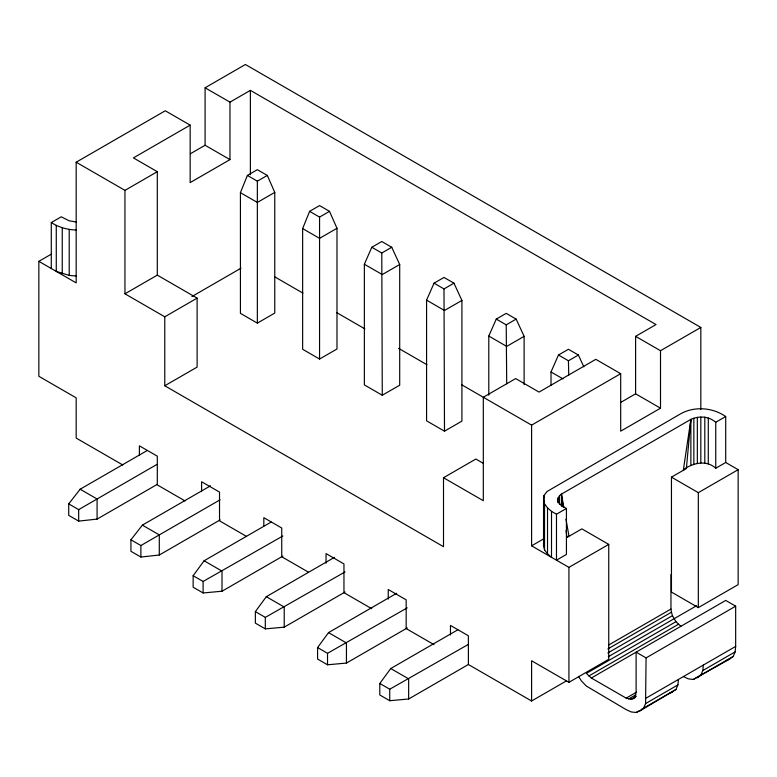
<?xml version="1.0" encoding="UTF-8"?>
<svg xmlns="http://www.w3.org/2000/svg" width="777" height="777" viewBox="0 0 777 777"><rect width="100%" height="100%" fill="white"/><g stroke="black" fill="none" stroke-linecap="round" stroke-linejoin="round"><path stroke-width="1.17" d="M578.525 676.369L581.371 680.885L586.344 686.062L626.165 709.624L631.138 711.926L636.12 712.499L640.102 710.77L643.579 708.187L645.57 703.593L646.076 657.896L735.664 606.177L735.664 646.406L735.168 651.864L733.177 656.458L729.69 659.051L693.356 679.448L688.373 678.875L683.401 676.582M566.433 508.469L556.478 514.219L556.478 560.198L566.433 554.448L566.433 508.469L561.46 505.594L557.973 501.864L557.478 499.854L559.469 495.823L561.46 494.104L690.87 419.386L686.382 468.531L671.454 477.146L671.454 592.093L698.329 607.614L738.15 584.625L738.15 469.677L725.708 462.49L715.753 468.24C706.244 459.489 692.686 463.073 683.401 469.677L690.87 419.386C698.96 415.656 708.847 416.219 715.753 422.261L725.708 416.521L725.708 462.49M640.102 710.77L675.932 689.51L677.923 684.906L678.428 679.448M697.338 677.729L700.825 675.145L702.816 670.541L703.311 665.083M543.541 499.854L544.531 503.875L547.523 507.896L551.505 511.344L551.505 557.323L547.523 553.875L544.531 549.854L543.541 545.833L543.541 499.854L544.036 495.541L547.027 491.52L680.914 413.646C694.764 406.021 712.8 407.575 725.708 416.521M543.541 545.833L544.036 495.541M240.423 192.667L247.397 175.427L257.352 169.677L267.307 175.427L274.767 192.375L274.767 313.073L257.352 323.125L240.423 313.354L240.423 192.667L257.352 202.438L274.767 192.375M302.642 228.584L309.615 211.344L319.561 205.594L329.516 211.344L336.985 228.292L336.985 348.99L319.561 359.042L302.642 349.281L302.642 228.584L319.561 238.354L336.985 228.292M364.364 264.219L371.824 247.261L381.779 241.511L391.734 247.261L399.699 264.501L399.699 385.198L382.274 395.25L364.364 384.906L364.364 264.219L382.274 274.563L399.699 264.501M426.573 300.136L434.042 283.178L443.997 277.438L453.953 283.178L461.917 300.427L461.917 421.115L444.493 431.177L426.573 420.833L426.573 300.136L444.493 310.479L461.917 300.427M488.791 395.192L488.791 336.053L496.26 319.104L506.216 313.354L516.161 319.104L524.125 336.344L524.125 384.625M551.01 385.256L551.01 371.979L558.469 355.021L568.424 349.271L578.379 355.021L583.857 366.87M282.867 556.099L222.008 591.229L203.098 592.958L193.143 587.208L193.143 575.718L204.098 560.771L271.192 522.037M345.085 592.016L284.227 627.156L265.316 628.875L255.361 623.125L255.361 611.635L266.307 596.687L334.45 557.352M407.303 627.933L346.445 663.072L327.525 664.791L317.579 659.051L317.579 647.552L328.525 632.614L396.668 593.269M468.463 664.461L408.653 698.989L389.743 700.718L379.788 694.968L379.788 683.478L390.744 668.531L457.838 629.797M156.896 484.576L97.086 519.104L78.671 521.114L68.716 515.374L68.716 503.875L80.157 489.219L147.261 450.485M220.153 519.891L159.295 555.021L140.88 557.041L130.924 551.291L130.924 539.792L142.376 525.135L210.518 485.8M680.914 626.291L675.932 621.697L586.344 673.416L591.326 678.01L626.165 698.125L631.138 699.281L633.129 698.708L634.624 697.27L636.12 692.385L636.12 652.156L646.076 657.896M566.044 530.458L566.938 537.49L568.929 535.771L565.938 519.104M122.815 464.996L76.175 438.073L76.175 397.843L38.85 376.291L38.85 261.344L76.175 282.896L76.175 162.208L165.268 110.771L190.161 125.136L190.161 182.605L229.973 159.615L229.973 102.146L205.089 87.782L205.089 145.25L229.973 159.615M205.089 87.782L245.406 64.501L700.825 327.438L700.825 409.508M190.161 125.136L133.421 157.896L157.304 171.688L157.304 275.136L197.125 298.125L197.125 367.094L164.773 385.771L164.773 316.802L124.951 293.813L124.951 190.365L76.175 162.208M229.973 102.146L250.379 90.365L656.021 324.563L635.615 336.344L635.615 393.813L660.508 408.187L660.508 350.709L700.825 327.438M51.292 268.531L51.292 222.552L61.247 216.802L69.211 220.823L76.175 221.979M124.951 190.365L157.304 171.688M190.423 153.72L205.089 145.25M38.85 261.344L51.428 254.089M247.397 175.427L257.352 181.167L267.307 175.427M124.951 293.813L157.304 275.136M309.615 211.344L319.561 217.094L329.516 211.344M191.9 296.542L240.987 268.211M164.773 316.802L197.125 298.125M371.824 247.261L381.779 253.011L391.734 247.261M434.042 283.178L443.997 288.927L453.953 283.178M68.716 503.875L78.671 509.625L156.837 464.491M496.26 319.104L506.216 324.844L516.161 319.104M130.924 539.792L140.88 545.541L220.105 499.805M524.125 336.344L506.711 346.396L488.791 336.053M558.469 355.021L568.424 360.771L578.379 355.021M282.818 536.013L203.098 581.458L193.143 575.718M461.616 384.732L531.594 425.136L620.687 373.698L620.687 431.167L660.508 408.187M164.773 385.771L443.502 546.687L443.502 477.729L475.854 459.042L483.187 463.277M620.949 402.282L635.615 393.813M345.037 571.93L265.316 617.385L255.361 611.635M407.245 607.847L327.525 653.302L317.579 647.552M531.594 425.136L531.594 545.833L544.172 538.568M566.938 537.49L581.866 528.875L608.741 544.395L608.741 659.333L568.929 682.323L531.594 660.771L531.594 701L566.433 680.885M531.594 545.833L568.929 567.375L608.741 544.395M671.454 477.146L698.329 492.667L738.15 469.677M468.414 644.376L389.743 689.218L379.788 683.478M608.449 645.133L670.959 609.051L670.959 574.562M607.905 648.902L671.454 612.208L670.959 609.051M607.867 652.952L672.455 615.656L671.454 612.208M608.313 656.711L696.648 605.71M588.83 676L678.428 624.281M591.326 678.01L725.708 600.427L735.664 606.177M626.165 698.125L636.596 692.103M628.651 698.989L635.955 694.774M631.138 699.281L636.353 696.27M633.129 698.708L635.217 697.503M646.076 698.125L735.664 646.406M645.57 703.593L677.923 684.906M702.816 670.541L735.168 651.864M636.12 712.499L639.248 710.693M641.336 709.488L675.932 689.51M693.356 679.448L733.177 656.458M725.708 660.771L729.69 659.051M668.473 693.822L672.455 692.093M683.401 469.677L684.498 469.619M51.292 222.552C58.663 227.34 67.424 229.759 76.175 230.021M56.274 225.427L56.274 271.406L69.211 275.427L76.175 276M635.615 336.344L660.508 350.709M620.687 373.698L595.804 359.333L539.063 392.094L515.666 378.584L483.313 397.261L483.313 500.709L443.502 477.729M551.01 371.979L562.956 378.875M274.553 276.738L302.923 293.114M336.558 312.529L364.928 328.914M398.562 348.329L426.932 364.714M551.505 511.344L556.478 514.219M185.12 500.971L157.304 484.906L157.304 456.177L139.394 445.833L139.394 455.409M246.309 536.295L219.522 520.833L219.522 492.094L201.602 481.75L201.602 491.326M308.527 572.212L281.74 556.75L281.74 528.01L263.821 517.667L263.821 526.048M371.765 608.731L343.958 592.666L343.958 563.937L326.039 553.593L326.039 563.17M433.984 644.648L406.167 628.593L406.167 599.854L388.247 589.51L388.247 599.086M531.594 701L468.385 664.51L468.385 635.771L450.466 625.427L450.466 635.003M80.157 489.219L97.086 498.989L97.086 519.104M142.376 525.135L159.295 534.906L159.295 555.021M204.098 560.771L222.008 571.114L222.008 591.229M266.307 596.687L284.227 607.041L284.227 627.156M328.525 632.614L346.445 642.958L346.445 663.072M390.744 668.531L408.653 678.875L408.653 698.989M675.932 621.697L672.455 615.656M561.46 506.206L561.46 494.104L563.801 507.196M561.46 494.104L563.082 507.002M568.424 360.771L568.754 375.136M506.216 324.844L506.711 383.819M443.997 288.927L444.493 431.177M381.779 253.011L382.274 395.25M715.753 422.261L715.753 468.24M708.284 417.958L708.284 463.927M704.807 417.094L704.807 463.073M700.825 417.094L700.825 463.073M698.329 492.667L698.329 607.614M697.338 417.375L697.338 463.354M693.851 418.24L693.851 464.219M690.87 419.386L690.87 465.365M568.929 567.375L568.929 682.323M559.469 495.823L559.469 504.292M557.973 497.843L557.973 502.68M547.523 507.896L547.523 553.875M544.531 503.875L544.531 549.854M389.743 689.218L389.743 700.718M327.525 653.302L327.525 664.791M319.561 217.094L319.561 359.042M265.316 617.385L265.316 628.875M257.352 181.167L257.352 323.125M250.379 90.365L250.379 174.767M203.098 581.458L203.098 592.958M140.88 545.541L140.88 557.041M78.671 509.625L78.671 521.114M69.211 229.448L69.211 275.427M62.247 227.719L62.247 273.698"/></g></svg>
